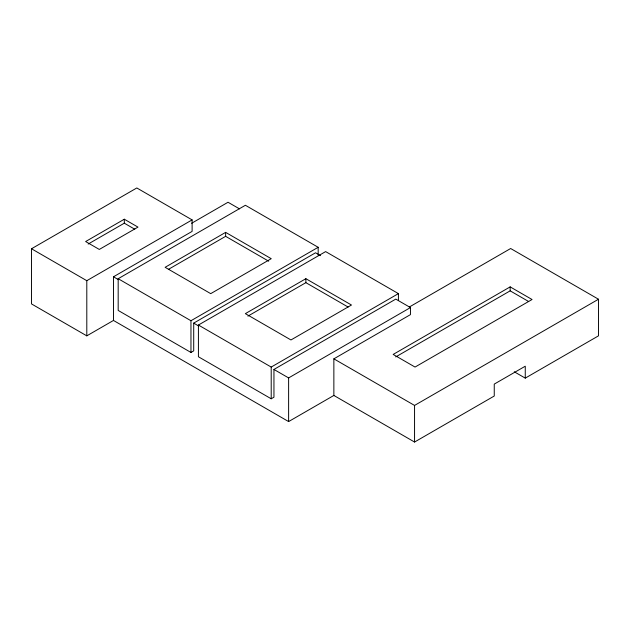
<?xml version="1.0" encoding="UTF-8"?>
<svg xmlns="http://www.w3.org/2000/svg" width="630" height="630" viewBox="0 0 630 630"><rect width="100%" height="100%" fill="white"/><g stroke="black" fill="none" stroke-linecap="round" stroke-linejoin="round"><path stroke-width="0.94" d="M113.471 320.45L86.798 335.853L31.5 303.92L31.5 248.763L136.812 187.96L192.111 219.894L192.111 231.399L113.471 276.798L113.471 320.45L288.619 421.572L333.861 395.451L414.556 442.04L494.251 396.026L494.251 384.103L525.262 366.203L525.262 378.126L514.277 371.787M124.307 219.216L85.633 241.542L99.304 249.441L137.978 227.107L124.307 219.216L124.307 223.185L88.161 244.054M31.5 248.763L86.798 280.689L192.111 219.894M191.607 223.28L228.029 202.254L239.487 208.869M320.512 255.646L315.543 252.78L193.709 323.119L193.709 350.871L190.961 352.454L118.18 310.433L118.18 278.712L245.385 205.27L318.174 247.291L318.174 254.985M225.634 232.368L165.115 267.309L210.719 293.643L271.239 258.694L225.634 232.368L225.634 236.337L168.525 269.309M118.18 278.712L190.961 320.733L318.174 247.291M333.861 395.451L333.861 358.84L410.453 314.622L410.453 307.574L395.782 299.108L273.948 369.448L273.948 397.199L271.207 398.782L198.418 356.761L198.418 325.041L325.631 251.598L398.412 293.619L398.412 300.345M305.873 278.696L245.353 313.638L290.958 339.964L351.477 305.022L305.873 278.696L305.873 282.665L247.913 316.126M198.418 325.041L271.207 367.062L398.412 293.619M409.264 307.046L510.654 248.511L598.5 299.234L598.5 335.837L525.262 378.126M273.948 369.448L288.619 377.921L410.453 307.574M510.166 286.878L393.159 354.43L415.044 367.062L532.051 299.51L510.166 286.878L510.166 290.847L395.703 356.934M333.861 358.84L414.556 405.429L598.5 299.234M510.166 290.847L528.68 301.534M225.634 236.337L268.703 261.198M305.873 282.665L348.099 307.038M124.307 223.185L134.765 229.218M113.471 276.798L118.44 279.665M193.709 323.119L198.678 325.993M414.556 405.429L414.556 442.04M288.619 377.921L288.619 421.572M271.207 367.062L271.207 398.782M190.961 320.733L190.961 352.454M86.798 280.689L86.798 335.853"/></g></svg>
